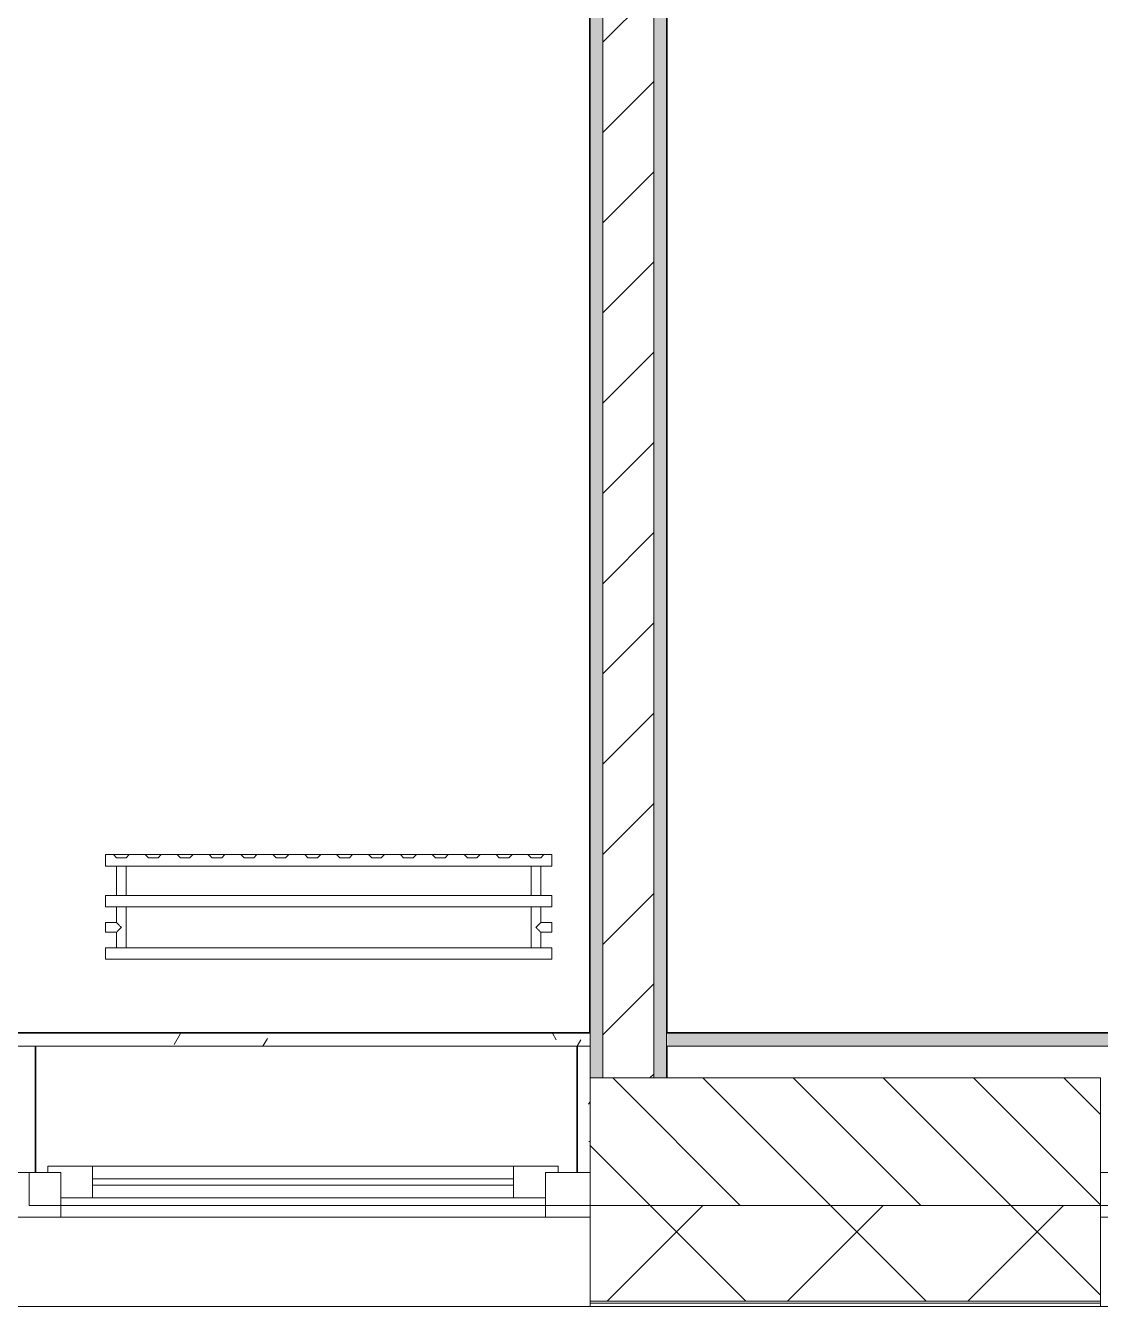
# Model space of a CAD drawing. Header units: millimetres. Extents: x -1113 to 415037, y -3642 to 354837.
# Drawn here: x 380272 to 381957, y -258 to 1749 of the extents above; entities that cross this region are included whole.
import ezdxf

# ---------------------------------------------------------------- set-up
doc = ezdxf.new("R2010")
doc.units = ezdxf.units.MM
for name, color, linetype, lineweight in [('A-FLOR', 7, 'Continuous', 9), ('A-GLAZ', 7, 'Continuous', 9), ('A-GLAZ-1', 7, 'Continuous', 5), ('A-WALL', 7, 'Continuous', 5), ('I-WALL', 7, 'Continuous', 5)]:
    doc.layers.add(name, color=color, linetype=linetype, lineweight=lineweight)
for name, color, linetype, lineweight, true_color in [('A-WALL-1', 9, 'Continuous', 5, 0x808080), ('A-WALL-FNSH-1', 9, 'Continuous', 5, 0x808080), ('M-EQPM-1', 7, 'Continuous', 9, 0xb2b2b2)]:
    doc.layers.add(name, color=color, linetype=linetype, lineweight=lineweight, true_color=true_color)
pattern_1 = [(0, (289227.4, 1e-08), (243.84, 60.96), [20.117, -162.763, 20.117, -162.763, -975.36]), (0, (289227.4, 1e-08), (243.84, 60.96), [-365.76, 20.117, -345.643, 20.117, -162.763, -426.72]), (0, (289227.4, 1e-08), (243.84, 60.96), [-914.4, 20.117, -101.803, 20.117, -284.683]), (120, (289318.84, 30.48), (-174.71291, 180.691634), [20.117, -162.763, 20.117, -162.763, -975.36]), (120, (289318.84, 30.48), (-174.71291, 180.691634), [-365.76, 20.117, -345.643, 20.117, -162.763, -426.72]), (120, (289318.84, 30.48), (-174.71291, 180.691634), [-914.4, 20.117, -101.803, 20.117, -284.683]), (240, (289349.32, 152.4), (-69.12709, -241.651634), [20.117, -162.763, 20.117, -162.763, -975.36]), (240, (289349.32, 152.4), (-69.12709, -241.651634), [-365.76, 20.117, -345.643, 20.117, -162.763, -426.72]), (240, (289349.32, 152.4), (-69.12709, -241.651634), [-914.4, 20.117, -101.803, 20.117, -284.683])]

# ---------------------------------------------------------------- blocks, each defined once
blk = doc.blocks.new('120_Окно_СКБ_1Ст - 120_Окно_СКБ_1Ст 900х2500_h_ с форточкой-V551-Объем проектирования 3 этажа')
at = {"layer": 'A-GLAZ'}
for p, q in [((-450, -127), (-450, -57)), ((-450, -57), (-380, -57)), ((-380, -57), (-380, -127)), ((380, -127), (380, -57)), ((380, -57), (450, -57)), ((450, -57), (450, -127)), ((380, -87), (-380, -87)), ((-380, -87), (-380, -127)), ((-330, -137), (-330, -87)), ((330, -137), (330, -87)), ((380, -127), (380, -87)), ((-380, -127), (-450, -127)), ((-380, -127), (-400, -127)), ((-400, -127), (-400, -137)), ((-400, -137), (400, -137)), ((400, -137), (-400, -137)), ((450, -127), (380, -127)), ((400, -127), (380, -127)), ((400, -137), (400, -127))]:
    blk.add_line(p, q, dxfattribs=at)
at = {"layer": 'A-GLAZ-1'}
for p, q in [((450, -57), (-450, -57)), ((-330, -107), (330, -107)), ((330, -117), (-330, -117)), ((-430, -127), (-400, -127)), ((400, -127), (420, -127)), ((440, -127), (450, -127))]:
    blk.add_line(p, q, dxfattribs=at)
blk = doc.blocks.new('120_Окно_СКБ_1Ст - 120_Окно_СКБ_1Ст 900х2500_h_ с форточкой-V553-Объем проектирования 3 этажа')
at = {"layer": 'A-GLAZ'}
for p, q in [((-450, -127), (-450, -57)), ((-450, -57), (-380, -57)), ((-380, -57), (-380, -127)), ((380, -127), (380, -57)), ((380, -57), (450, -57)), ((450, -57), (450, -127)), ((380, -87), (-380, -87)), ((-380, -87), (-380, -127)), ((-330, -137), (-330, -87)), ((330, -137), (330, -87)), ((380, -127), (380, -87)), ((-380, -127), (-450, -127)), ((-380, -127), (-400, -127)), ((-400, -127), (-400, -137)), ((-400, -137), (400, -137)), ((400, -137), (-400, -137)), ((450, -127), (380, -127)), ((400, -127), (380, -127)), ((400, -137), (400, -127))]:
    blk.add_line(p, q, dxfattribs=at)
at = {"layer": 'A-GLAZ-1'}
for p, q in [((450, -57), (-450, -57)), ((-330, -107), (330, -107)), ((330, -117), (-330, -117)), ((-430, -127), (-400, -127)), ((400, -127), (430, -127))]:
    blk.add_line(p, q, dxfattribs=at)
blk = doc.blocks.new('radiator_prado_classic_z_tip_30_po exemplyaru - Classic Z Тип 30-300-V694-Объем проектирования 3 этажа')
at = {"layer": 'M-EQPM-1'}
for p, q in [((0, 228), (0, 210)), ((700, 228), (0, 228)), ((0, 210), (0, 228)), ((0, 228), (12.5, 228)), ((12.5, 228), (37.5, 228)), ((37.5, 228), (12.5, 228)), ((12.5, 228), (37.5, 228)), ((12.5, 228), (17.5, 223)), ((12.5, 228), (17.5, 223)), ((32.5, 223), (17.5, 223)), ((17.5, 223), (32.5, 223)), ((32.5, 223), (37.5, 228)), ((37.5, 228), (32.5, 223)), ((37.5, 228), (62.5, 228)), ((62.5, 228), (87.5, 228)), ((87.5, 228), (62.5, 228)), ((62.5, 228), (87.5, 228)), ((62.5, 228), (67.5, 223)), ((62.5, 228), (67.5, 223)), ((82.5, 223), (67.5, 223)), ((67.5, 223), (82.5, 223)), ((82.5, 223), (87.5, 228)), ((87.5, 228), (82.5, 223)), ((87.5, 228), (112.5, 228)), ((112.5, 228), (137.5, 228)), ((137.5, 228), (112.5, 228)), ((112.5, 228), (137.5, 228)), ((112.5, 228), (117.5, 223)), ((112.5, 228), (117.5, 223)), ((132.5, 223), (117.5, 223)), ((117.5, 223), (132.5, 223)), ((132.5, 223), (137.5, 228)), ((137.5, 228), (132.5, 223)), ((137.5, 228), (162.5, 228)), ((162.5, 228), (187.5, 228)), ((187.5, 228), (162.5, 228)), ((162.5, 228), (187.5, 228)), ((162.5, 228), (167.5, 223)), ((162.5, 228), (167.5, 223)), ((182.5, 223), (167.5, 223)), ((167.5, 223), (182.5, 223)), ((182.5, 223), (187.5, 228)), ((187.5, 228), (182.5, 223)), ((187.5, 228), (212.5, 228)), ((212.5, 228), (237.5, 228)), ((237.5, 228), (212.5, 228)), ((212.5, 228), (237.5, 228)), ((212.5, 228), (217.5, 223)), ((212.5, 228), (217.5, 223)), ((232.5, 223), (217.5, 223)), ((217.5, 223), (232.5, 223)), ((232.5, 223), (237.5, 228)), ((237.5, 228), (232.5, 223)), ((237.5, 228), (262.5, 228)), ((262.5, 228), (287.5, 228)), ((287.5, 228), (262.5, 228)), ((262.5, 228), (287.5, 228)), ((262.5, 228), (267.5, 223)), ((262.5, 228), (267.5, 223)), ((282.5, 223), (267.5, 223)), ((267.5, 223), (282.5, 223)), ((282.5, 223), (287.5, 228)), ((287.5, 228), (282.5, 223)), ((287.5, 228), (312.5, 228)), ((312.5, 228), (337.5, 228)), ((337.5, 228), (312.5, 228)), ((312.5, 228), (337.5, 228)), ((312.5, 228), (317.5, 223)), ((312.5, 228), (317.5, 223)), ((332.5, 223), (317.5, 223)), ((317.5, 223), (332.5, 223)), ((332.5, 223), (337.5, 228)), ((337.5, 228), (332.5, 223)), ((337.5, 228), (362.5, 228)), ((362.5, 228), (387.5, 228)), ((387.5, 228), (362.5, 228)), ((362.5, 228), (387.5, 228)), ((362.5, 228), (367.5, 223)), ((362.5, 228), (367.5, 223)), ((382.5, 223), (367.5, 223)), ((367.5, 223), (382.5, 223)), ((382.5, 223), (387.5, 228)), ((387.5, 228), (382.5, 223)), ((387.5, 228), (412.5, 228)), ((412.5, 228), (437.5, 228)), ((437.5, 228), (412.5, 228)), ((412.5, 228), (437.5, 228)), ((412.5, 228), (417.5, 223)), ((412.5, 228), (417.5, 223)), ((432.5, 223), (417.5, 223)), ((417.5, 223), (432.5, 223)), ((432.5, 223), (437.5, 228)), ((437.5, 228), (432.5, 223)), ((437.5, 228), (462.5, 228)), ((462.5, 228), (487.5, 228)), ((487.5, 228), (462.5, 228)), ((462.5, 228), (487.5, 228)), ((462.5, 228), (467.5, 223)), ((462.5, 228), (467.5, 223)), ((482.5, 223), (467.5, 223)), ((467.5, 223), (482.5, 223)), ((482.5, 223), (487.5, 228)), ((487.5, 228), (482.5, 223)), ((487.5, 228), (512.5, 228)), ((512.5, 228), (537.5, 228)), ((537.5, 228), (512.5, 228)), ((512.5, 228), (537.5, 228)), ((512.5, 228), (517.5, 223)), ((512.5, 228), (517.5, 223)), ((532.5, 223), (517.5, 223)), ((517.5, 223), (532.5, 223)), ((532.5, 223), (537.5, 228)), ((537.5, 228), (532.5, 223)), ((537.5, 228), (562.5, 228)), ((562.5, 228), (587.5, 228)), ((587.5, 228), (562.5, 228)), ((562.5, 228), (587.5, 228)), ((562.5, 228), (567.5, 223)), ((562.5, 228), (567.5, 223)), ((582.5, 223), (567.5, 223)), ((567.5, 223), (582.5, 223)), ((582.5, 223), (587.5, 228)), ((587.5, 228), (582.5, 223)), ((587.5, 228), (612.5, 228)), ((612.5, 228), (637.5, 228)), ((637.5, 228), (612.5, 228)), ((612.5, 228), (637.5, 228)), ((612.5, 228), (617.5, 223)), ((612.5, 228), (617.5, 223)), ((632.5, 223), (617.5, 223)), ((617.5, 223), (632.5, 223)), ((632.5, 223), (637.5, 228)), ((637.5, 228), (632.5, 223)), ((637.5, 228), (662.5, 228)), ((662.5, 228), (687.5, 228)), ((687.5, 228), (662.5, 228)), ((662.5, 228), (687.5, 228)), ((662.5, 228), (667.5, 223)), ((662.5, 228), (667.5, 223)), ((682.5, 223), (667.5, 223)), ((667.5, 223), (682.5, 223)), ((682.5, 223), (687.5, 228)), ((687.5, 228), (682.5, 223)), ((687.5, 228), (700, 228)), ((700, 210), (700, 228)), ((700, 228), (700, 210)), ((0, 210), (700, 210)), ((17.8, 210), (0, 210)), ((17.5, 210), (17.5, 164)), ((17.5, 210), (17.5, 164)), ((17.8, 210), (17.5, 210)), ((17.5, 210), (17.8, 210)), ((17.8, 210), (17.5, 210)), ((17.5, 210), (32.5, 210)), ((32.2, 210), (17.8, 210)), ((17.8, 210), (19.7, 210)), ((28.7, 210), (17.8, 210)), ((19.7, 210), (28.7, 210)), ((28.7, 210), (32.2, 210)), ((32.2, 210), (28.7, 210)), ((32.5, 210), (32.2, 210)), ((32.2, 210), (32.5, 210)), ((32.5, 210), (32.2, 210)), ((667.8, 210), (32.2, 210)), ((32.5, 164), (32.5, 210)), ((32.5, 164), (32.5, 210)), ((667.5, 210), (667.5, 164)), ((667.5, 210), (667.5, 164)), ((667.8, 210), (667.5, 210)), ((667.5, 210), (682.5, 210)), ((667.8, 210), (667.5, 210)), ((667.5, 210), (667.8, 210)), ((668.5, 210), (667.8, 210)), ((682.2, 210), (667.8, 210)), ((667.8, 210), (669.7, 210)), ((671.2, 210), (668.5, 210)), ((669.7, 210), (673.1, 210)), ((682.2, 210), (671.2, 210)), ((673.1, 210), (678.7, 210)), ((678.7, 210), (682.2, 210)), ((682.5, 210), (682.2, 210)), ((682.5, 210), (682.2, 210)), ((682.2, 210), (682.5, 210)), ((700, 210), (682.2, 210)), ((682.5, 164), (682.5, 210)), ((682.5, 164), (682.5, 210)), ((700, 164), (0, 164)), ((0, 164), (0, 146)), ((0, 146), (0, 164)), ((0, 164), (17.8, 164)), ((17.8, 164), (17.5, 164)), ((17.5, 164), (17.8, 164)), ((17.8, 164), (17.5, 164)), ((17.5, 164), (32.5, 164)), ((30.3, 164), (17.8, 164)), ((17.8, 164), (28.7, 164)), ((19.7, 164), (17.8, 164)), ((32.2, 164), (19.7, 164)), ((28.7, 164), (32.2, 164)), ((32.2, 164), (30.3, 164)), ((32.5, 164), (32.2, 164)), ((32.2, 164), (32.5, 164)), ((32.5, 164), (32.2, 164)), ((32.2, 164), (667.8, 164)), ((667.8, 164), (667.5, 164)), ((667.5, 164), (682.5, 164)), ((667.8, 164), (667.5, 164)), ((667.5, 164), (667.8, 164)), ((682.2, 164), (667.8, 164)), ((682.2, 164), (667.8, 164)), ((667.8, 164), (681.5, 164)), ((681.5, 164), (682.2, 164)), ((682.5, 164), (682.2, 164)), ((682.5, 164), (682.2, 164)), ((682.2, 164), (682.5, 164)), ((682.2, 164), (700, 164)), ((700, 146), (700, 164)), ((700, 164), (700, 146)), ((0, 146), (700, 146)), ((18.5, 146), (0, 146)), ((17.5, 146), (17.5, 121.5)), ((17.5, 146), (17.5, 121.5)), ((17.5, 146), (18.5, 146)), ((18.5, 146), (17.5, 146)), ((17.5, 146), (18.5, 146)), ((32.5, 146), (17.5, 146)), ((18.5, 146), (23.1, 146)), ((21.2, 146), (18.5, 146)), ((18.5, 146), (23.1, 146)), ((26.9, 146), (21.2, 146)), ((23.1, 146), (32.2, 146)), ((23.1, 146), (32.2, 146)), ((30.3, 146), (26.9, 146)), ((32.2, 146), (30.3, 146)), ((32.2, 146), (32.5, 146)), ((32.5, 146), (32.2, 146)), ((32.2, 146), (32.5, 146)), ((667.8, 146), (32.2, 146)), ((32.5, 82), (32.5, 146)), ((32.5, 82), (32.5, 146)), ((667.5, 146), (667.5, 82)), ((667.5, 146), (667.5, 82)), ((667.5, 146), (667.8, 146)), ((682.5, 146), (667.5, 146)), ((667.5, 146), (667.8, 146)), ((667.8, 146), (667.5, 146)), ((667.8, 146), (671.2, 146)), ((667.8, 146), (681.5, 146)), ((680.3, 146), (667.8, 146)), ((671.2, 146), (680.3, 146)), ((680.3, 146), (681.5, 146)), ((681.5, 146), (680.3, 146)), ((681.5, 146), (682.5, 146)), ((681.5, 146), (682.5, 146)), ((682.5, 146), (681.5, 146)), ((700, 146), (681.5, 146)), ((682.5, 121.5), (682.5, 146)), ((682.5, 121.5), (682.5, 146)), ((17.5, 121.5), (0, 121.5)), ((17.5, 121.5), (0, 121.5)), ((0, 121.5), (0, 120.5)), ((0, 106.5), (0, 121.5)), ((0, 120.5), (0, 107.5)), ((0, 120.5), (0, 119.3)), ((0, 114), (0, 120.5)), ((0, 120.5), (0, 120.5)), ((700, 121.5), (682.5, 121.5)), ((700, 121.5), (682.5, 121.5)), ((700, 121.5), (700, 106.5)), ((700, 120.5), (700, 121.5)), ((700, 121.5), (700, 120.5)), ((700, 120.5), (700, 121.5)), ((700, 107.5), (700, 120.5)), ((700, 120.5), (700, 107.5)), ((700, 119.3), (700, 120.5)), ((0, 119.3), (0, 117.8)), ((0, 117.8), (0, 114)), ((0, 114), (0, 110.3)), ((0, 107.5), (0, 114)), ((0, 110.3), (0, 108.7)), ((0, 108.7), (0, 107.5)), ((0, 107.5), (0, 106.5)), ((0, 107.5), (0, 107.5)), ((0, 106.5), (17.5, 106.5)), ((0, 106.5), (17.5, 106.5)), ((17.5, 106.5), (17.5, 82)), ((17.5, 106.5), (17.5, 82)), ((682.5, 82), (682.5, 106.5)), ((682.5, 106.5), (700, 106.5)), ((682.5, 82), (682.5, 106.5)), ((682.5, 106.5), (700, 106.5)), ((700, 117.8), (700, 119.3)), ((700, 115.9), (700, 117.8)), ((700, 114), (700, 115.9)), ((700, 112.1), (700, 114)), ((700, 110.3), (700, 112.1)), ((700, 108.7), (700, 110.3)), ((700, 107.5), (700, 108.7)), ((700, 106.5), (700, 107.5)), ((700, 107.5), (700, 106.5)), ((700, 106.5), (700, 107.5)), ((700, 82), (0, 82)), ((0, 82), (0, 64)), ((0, 64), (0, 82)), ((0, 82), (18.5, 82)), ((18.5, 82), (17.5, 82)), ((17.5, 82), (18.5, 82)), ((18.5, 82), (17.5, 82)), ((17.5, 82), (32.5, 82)), ((23.1, 82), (18.5, 82)), ((18.5, 82), (19.7, 82)), ((19.7, 82), (18.5, 82)), ((19.7, 82), (25, 82)), ((23.1, 82), (19.7, 82)), ((26.9, 82), (23.1, 82)), ((26.9, 82), (23.1, 82)), ((25, 82), (28.7, 82)), ((32.2, 82), (26.9, 82)), ((32.2, 82), (26.9, 82)), ((28.7, 82), (32.2, 82)), ((32.5, 82), (32.2, 82)), ((32.2, 82), (32.5, 82)), ((32.5, 82), (32.2, 82)), ((32.2, 82), (667.8, 82)), ((667.8, 82), (667.5, 82)), ((667.5, 82), (682.5, 82)), ((667.8, 82), (667.5, 82)), ((667.5, 82), (667.8, 82)), ((669.7, 82), (667.8, 82)), ((681.5, 82), (667.8, 82)), ((667.8, 82), (669.7, 82)), ((673.1, 82), (669.7, 82)), ((669.7, 82), (673.1, 82)), ((681.5, 82), (673.1, 82)), ((673.1, 82), (681.5, 82)), ((682.5, 82), (681.5, 82)), ((682.5, 82), (681.5, 82)), ((681.5, 82), (682.5, 82)), ((681.5, 82), (700, 82)), ((700, 64), (700, 82)), ((700, 82), (700, 64)), ((700, 64), (0, 64)), ((0, 64), (700, 64))]:
    blk.add_line(p, q, dxfattribs=at)
for points, knots in [([(18.5, 120.5), (18.4, 120.6), (18.3, 120.7), (18.1, 120.9), (17.9, 121.1), (17.8, 121.2), (17.7, 121.3), (17.5, 121.5), (17.5, 121.5), (17.5, 121.5)], [0.7142857, 0.7142857, 0.7142857, 0.7142857, 0.75, 0.7857143, 0.8214286, 0.8571429, 0.8928571, 0.9285714, 1, 1, 1, 1]), ([(17.5, 121.5), (17.5, 121.5), (17.5, 121.5), (17.7, 121.3), (17.8, 121.2), (17.9, 121.1), (18.1, 120.9), (18.3, 120.7), (18.4, 120.6), (18.5, 120.5)], [0, 0, 0, 0, 0.0714286, 0.1071429, 0.1428571, 0.1785714, 0.2142857, 0.25, 0.2857143, 0.2857143, 0.2857143, 0.2857143]), ([(17.5, 121.5), (17.5, 121.5), (17.5, 121.5), (17.7, 121.3), (17.8, 121.2), (17.9, 121.1), (18.1, 120.9), (18.3, 120.7), (18.4, 120.6), (18.5, 120.5)], [0, 0, 0, 0, 0.0714286, 0.1071429, 0.1428571, 0.1785714, 0.2142857, 0.25, 0.2857143, 0.2857143, 0.2857143, 0.2857143]), ([(25, 114), (24.5, 114.5), (23.6, 115.4), (22.4, 116.6), (21.6, 117.4), (21.1, 117.9), (20.8, 118.2), (20.5, 118.5), (20.2, 118.8), (19.8, 119.1), (19.6, 119.4), (19.3, 119.7), (19, 120), (18.7, 120.3), (18.5, 120.5), (18.3, 120.7), (18.1, 120.9), (17.9, 121.1), (17.8, 121.2), (17.7, 121.3), (17.5, 121.5), (17.5, 121.5), (17.5, 121.5)], [0, 0, 0, 0, 0.142857, 0.285714, 0.357143, 0.392857, 0.428571, 0.464286, 0.5, 0.535714, 0.571429, 0.607143, 0.642857, 0.678571, 0.714286, 0.75, 0.785714, 0.821429, 0.857143, 0.892857, 0.928571, 1, 1, 1, 1]), ([(675, 114), (675.5, 114.5), (676.4, 115.4), (677.6, 116.6), (678.4, 117.4), (678.9, 117.9), (679.2, 118.2), (679.5, 118.5), (679.8, 118.8), (680.1, 119.2), (680.4, 119.4), (680.7, 119.7), (681, 120), (681.3, 120.3), (681.5, 120.5), (681.7, 120.7), (681.9, 120.9), (682.1, 121.1), (682.2, 121.2), (682.3, 121.3), (682.5, 121.5), (682.5, 121.5), (682.5, 121.5)], [0, 0, 0, 0, 0.142857, 0.285714, 0.357143, 0.392857, 0.428571, 0.464286, 0.5, 0.535714, 0.571429, 0.607143, 0.642857, 0.678571, 0.714286, 0.75, 0.785714, 0.821429, 0.857143, 0.892857, 0.928571, 1, 1, 1, 1]), ([(682.5, 121.5), (682.5, 121.5), (682.5, 121.5), (682.3, 121.3), (682.2, 121.2), (682.1, 121.1), (681.9, 120.9), (681.7, 120.7), (681.6, 120.6), (681.5, 120.5)], [0, 0, 0, 0, 0.0714286, 0.1071429, 0.1428571, 0.1785714, 0.2142857, 0.25, 0.2857143, 0.2857143, 0.2857143, 0.2857143]), ([(682.5, 121.5), (682.5, 121.5), (682.5, 121.5), (682.3, 121.3), (682.2, 121.2), (682.1, 121.1), (681.9, 120.9), (681.7, 120.7), (681.6, 120.6), (681.5, 120.5)], [0, 0, 0, 0, 0.0714286, 0.1071429, 0.1428571, 0.1785714, 0.2142857, 0.25, 0.2857143, 0.2857143, 0.2857143, 0.2857143]), ([(681.5, 120.5), (681.6, 120.6), (681.7, 120.7), (681.9, 120.9), (682.1, 121.1), (682.2, 121.2), (682.3, 121.3), (682.5, 121.5), (682.5, 121.5), (682.5, 121.5)], [0.7142857, 0.7142857, 0.7142857, 0.7142857, 0.75, 0.7857143, 0.8214286, 0.8571429, 0.8928571, 0.9285714, 1, 1, 1, 1]), ([(17.5, 106.5), (17.5, 106.5), (17.5, 106.5), (17.7, 106.7), (17.8, 106.8), (17.9, 106.9), (18.1, 107.1), (18.3, 107.3), (18.5, 107.5), (18.7, 107.7), (19, 108), (19.3, 108.3), (19.6, 108.6), (19.8, 108.9), (20.3, 109.3), (20.7, 109.7), (21.1, 110.1), (21.6, 110.6), (22.4, 111.4), (23.6, 112.6), (24.5, 113.5), (25, 114)], [0, 0, 0, 0, 0.071429, 0.107143, 0.142857, 0.178571, 0.214286, 0.25, 0.285714, 0.321429, 0.357143, 0.392857, 0.428571, 0.464286, 0.5, 0.571429, 0.607143, 0.642857, 0.714286, 0.857143, 1, 1, 1, 1]), ([(17.5, 106.5), (17.5, 106.5), (17.5, 106.5), (17.7, 106.7), (17.8, 106.8), (17.9, 106.9), (18.1, 107.1), (18.3, 107.3), (18.4, 107.4), (18.5, 107.5)], [0, 0, 0, 0, 0.0714286, 0.1071429, 0.1428571, 0.1785714, 0.2142857, 0.25, 0.2857143, 0.2857143, 0.2857143, 0.2857143]), ([(18.5, 107.5), (18.4, 107.4), (18.3, 107.3), (18.1, 107.1), (17.9, 106.9), (17.8, 106.8), (17.7, 106.7), (17.5, 106.5), (17.5, 106.5), (17.5, 106.5)], [0.7142857, 0.7142857, 0.7142857, 0.7142857, 0.75, 0.7857143, 0.8214286, 0.8571429, 0.8928571, 0.9285714, 1, 1, 1, 1]), ([(18.5, 107.5), (18.4, 107.4), (18.3, 107.3), (18.1, 107.1), (17.9, 106.9), (17.8, 106.8), (17.7, 106.7), (17.5, 106.5), (17.5, 106.5), (17.5, 106.5)], [0.7142857, 0.7142857, 0.7142857, 0.7142857, 0.75, 0.7857143, 0.8214286, 0.8571429, 0.8928571, 0.9285714, 1, 1, 1, 1]), ([(22.1, 116.9), (21.9, 117.1), (21.6, 117.4), (21.1, 117.9), (20.8, 118.2), (20.5, 118.5), (20.2, 118.8), (19.9, 119.2), (19.7, 119.3), (19.6, 119.4)], [0.2857143, 0.2857143, 0.2857143, 0.2857143, 0.3571429, 0.3928571, 0.4285714, 0.4642857, 0.5, 0.5357143, 0.5714286, 0.5714286, 0.5714286, 0.5714286]), ([(19.6, 119.4), (19.7, 119.3), (19.9, 119.2), (20.3, 118.7), (20.7, 118.3), (21.1, 117.9), (21.6, 117.4), (21.9, 117.1), (22.1, 116.9)], [0.4285714, 0.4285714, 0.4285714, 0.4285714, 0.4642857, 0.5, 0.5714286, 0.6071429, 0.6428571, 0.7142857, 0.7142857, 0.7142857, 0.7142857]), ([(19.6, 119.4), (19.7, 119.3), (19.8, 119.1), (20.3, 118.7), (20.7, 118.3), (21.1, 117.9), (21.6, 117.4), (21.9, 117.1), (22.1, 116.9)], [0.4285714, 0.4285714, 0.4285714, 0.4285714, 0.4642857, 0.5, 0.5714286, 0.6071429, 0.6428571, 0.7142857, 0.7142857, 0.7142857, 0.7142857]), ([(19.6, 108.6), (19.7, 108.7), (19.9, 108.8), (20.3, 109.3), (20.7, 109.7), (21.1, 110.1), (21.6, 110.6), (21.9, 110.9), (22.1, 111.1)], [0.4285714, 0.4285714, 0.4285714, 0.4285714, 0.4642857, 0.5, 0.5714286, 0.6071429, 0.6428571, 0.7142857, 0.7142857, 0.7142857, 0.7142857]), ([(22.1, 111.1), (21.9, 110.9), (21.6, 110.6), (21.1, 110.1), (20.8, 109.8), (20.5, 109.5), (20.2, 109.2), (19.9, 108.8), (19.7, 108.7), (19.6, 108.6)], [0.2857143, 0.2857143, 0.2857143, 0.2857143, 0.3571429, 0.3928571, 0.4285714, 0.4642857, 0.5, 0.5357143, 0.5714286, 0.5714286, 0.5714286, 0.5714286]), ([(22.1, 111.1), (21.9, 110.9), (21.6, 110.6), (21.1, 110.1), (20.8, 109.8), (20.5, 109.5), (20.2, 109.2), (19.8, 108.9), (19.7, 108.7), (19.6, 108.6)], [0.2857143, 0.2857143, 0.2857143, 0.2857143, 0.3571429, 0.3928571, 0.4285714, 0.4642857, 0.5, 0.5357143, 0.5714286, 0.5714286, 0.5714286, 0.5714286]), ([(682.5, 106.5), (682.5, 106.5), (682.5, 106.5), (682.3, 106.7), (682.2, 106.8), (682.1, 106.9), (681.9, 107.1), (681.7, 107.3), (681.5, 107.5), (681.3, 107.7), (681, 108), (680.7, 108.3), (680.4, 108.6), (680.1, 108.8), (679.7, 109.3), (679.3, 109.7), (678.9, 110.1), (678.4, 110.6), (677.6, 111.4), (676.4, 112.6), (675.5, 113.5), (675, 114)], [0, 0, 0, 0, 0.071429, 0.107143, 0.142857, 0.178571, 0.214286, 0.25, 0.285714, 0.321429, 0.357143, 0.392857, 0.428571, 0.464286, 0.5, 0.571429, 0.607143, 0.642857, 0.714286, 0.857143, 1, 1, 1, 1]), ([(680.4, 119.4), (680.3, 119.3), (680.1, 119.2), (679.7, 118.7), (679.3, 118.3), (678.9, 117.9), (678.4, 117.4), (678.1, 117.1), (677.9, 116.9)], [0.4285714, 0.4285714, 0.4285714, 0.4285714, 0.4642857, 0.5, 0.5714286, 0.6071429, 0.6428571, 0.7142857, 0.7142857, 0.7142857, 0.7142857]), ([(677.9, 116.9), (678.1, 117.1), (678.4, 117.4), (678.9, 117.9), (679.2, 118.2), (679.5, 118.5), (679.8, 118.8), (680.1, 119.2), (680.3, 119.3), (680.4, 119.4)], [0.2857143, 0.2857143, 0.2857143, 0.2857143, 0.3571429, 0.3928571, 0.4285714, 0.4642857, 0.5, 0.5357143, 0.5714286, 0.5714286, 0.5714286, 0.5714286]), ([(679.2, 118.2), (679.1, 118.1), (678.9, 117.9), (678.4, 117.4), (678.1, 117.1), (677.9, 116.9)], [0.5714286, 0.5714286, 0.5714286, 0.5714286, 0.6071429, 0.6428571, 0.7142857, 0.7142857, 0.7142857, 0.7142857]), ([(677.9, 111.1), (678.1, 110.9), (678.4, 110.6), (678.9, 110.1), (679.2, 109.8), (679.5, 109.5), (679.8, 109.2), (680.1, 108.8), (680.3, 108.7), (680.4, 108.6)], [0.2857143, 0.2857143, 0.2857143, 0.2857143, 0.3571429, 0.3928571, 0.4285714, 0.4642857, 0.5, 0.5357143, 0.5714286, 0.5714286, 0.5714286, 0.5714286]), ([(677.9, 111.1), (678.1, 110.9), (678.4, 110.6), (678.9, 110.1), (679.1, 109.9), (679.2, 109.8)], [0.2857143, 0.2857143, 0.2857143, 0.2857143, 0.3571429, 0.3928571, 0.4285714, 0.4285714, 0.4285714, 0.4285714]), ([(680.4, 108.6), (680.3, 108.7), (680.1, 108.8), (679.7, 109.3), (679.3, 109.7), (678.9, 110.1), (678.4, 110.6), (678.1, 110.9), (677.9, 111.1)], [0.4285714, 0.4285714, 0.4285714, 0.4285714, 0.4642857, 0.5, 0.5714286, 0.6071429, 0.6428571, 0.7142857, 0.7142857, 0.7142857, 0.7142857]), ([(680.4, 119.4), (680.3, 119.3), (680.1, 119.2), (679.7, 118.7), (679.4, 118.4), (679.2, 118.2)], [0.4285714, 0.4285714, 0.4285714, 0.4285714, 0.4642857, 0.5, 0.5714286, 0.5714286, 0.5714286, 0.5714286]), ([(681.5, 107.5), (681.6, 107.4), (681.7, 107.3), (681.9, 107.1), (682.1, 106.9), (682.2, 106.8), (682.3, 106.7), (682.5, 106.5), (682.5, 106.5), (682.5, 106.5)], [0.7142857, 0.7142857, 0.7142857, 0.7142857, 0.75, 0.7857143, 0.8214286, 0.8571429, 0.8928571, 0.9285714, 1, 1, 1, 1]), ([(681.5, 107.5), (681.6, 107.4), (681.7, 107.3), (681.9, 107.1), (682.1, 106.9), (682.2, 106.8), (682.3, 106.7), (682.5, 106.5), (682.5, 106.5), (682.5, 106.5)], [0.7142857, 0.7142857, 0.7142857, 0.7142857, 0.75, 0.7857143, 0.8214286, 0.8571429, 0.8928571, 0.9285714, 1, 1, 1, 1]), ([(682.5, 106.5), (682.5, 106.5), (682.5, 106.5), (682.3, 106.7), (682.2, 106.8), (682.1, 106.9), (681.9, 107.1), (681.7, 107.3), (681.6, 107.4), (681.5, 107.5)], [0, 0, 0, 0, 0.0714286, 0.1071429, 0.1428571, 0.1785714, 0.2142857, 0.25, 0.2857143, 0.2857143, 0.2857143, 0.2857143])]:
    blk.add_open_spline(points, degree=3, knots=knots, dxfattribs=at)
for points in [[(19.6, 119.4), (19.5, 119.5), (19.3, 119.7), (19, 120), (18.7, 120.3), (18.6, 120.4), (18.5, 120.5)], [(18.5, 120.5), (18.6, 120.4), (18.7, 120.3), (19, 120), (19.3, 119.7), (19.5, 119.5), (19.6, 119.4)], [(18.5, 120.5), (18.6, 120.4), (18.7, 120.3), (19, 120), (19.3, 119.7), (19.5, 119.5), (19.6, 119.4)], [(681.5, 120.5), (681.4, 120.4), (681.3, 120.3), (681, 120), (680.7, 119.7), (680.5, 119.5), (680.4, 119.4)], [(681.5, 120.5), (681.4, 120.4), (681.3, 120.3), (681, 120), (680.7, 119.7), (680.5, 119.5), (680.4, 119.4)], [(680.4, 119.4), (680.5, 119.5), (680.7, 119.7), (681, 120), (681.3, 120.3), (681.4, 120.4), (681.5, 120.5)], [(18.5, 107.5), (18.6, 107.6), (18.7, 107.7), (19, 108), (19.3, 108.3), (19.5, 108.5), (19.6, 108.6)], [(19.6, 108.6), (19.5, 108.5), (19.3, 108.3), (19, 108), (18.7, 107.7), (18.6, 107.6), (18.5, 107.5)], [(19.6, 108.6), (19.5, 108.5), (19.3, 108.3), (19, 108), (18.7, 107.7), (18.6, 107.6), (18.5, 107.5)], [(25, 114), (24.5, 114.5), (23.6, 115.4), (22.6, 116.4), (22.1, 116.9)], [(22.1, 116.9), (22.6, 116.4), (23.6, 115.4), (24.5, 114.5), (25, 114)], [(22.1, 116.9), (22.6, 116.4), (23.6, 115.4), (24.5, 114.5), (25, 114)], [(25, 114), (24.5, 113.5), (23.6, 112.6), (22.6, 111.6), (22.1, 111.1)], [(25, 114), (24.5, 113.5), (23.6, 112.6), (22.6, 111.6), (22.1, 111.1)], [(22.1, 111.1), (22.6, 111.6), (23.1, 112.1), (23.6, 112.6)], [(23.6, 112.6), (24, 113), (24.5, 113.5), (25, 114)], [(677.9, 116.9), (677.4, 116.4), (676.4, 115.4), (675.5, 114.5), (675, 114)], [(677.9, 116.9), (677.4, 116.4), (676.4, 115.4), (675.5, 114.5), (675, 114)], [(675, 114), (675.5, 114.5), (676.4, 115.4), (677.4, 116.4), (677.9, 116.9)], [(675, 114), (675.5, 113.5), (676.4, 112.6), (677.4, 111.6), (677.9, 111.1)], [(675, 114), (675.5, 113.5), (676.4, 112.6), (677.4, 111.6), (677.9, 111.1)], [(677.9, 111.1), (677.4, 111.6), (676.4, 112.6), (675.5, 113.5), (675, 114)], [(679.2, 109.8), (679.3, 109.7), (679.5, 109.5), (679.8, 109.2), (680.1, 108.8), (680.3, 108.7), (680.4, 108.6)], [(680.4, 108.6), (680.5, 108.5), (680.7, 108.3), (681, 108), (681.3, 107.7), (681.4, 107.6), (681.5, 107.5)], [(680.4, 108.6), (680.5, 108.5), (680.7, 108.3), (681, 108), (681.3, 107.7), (681.4, 107.6), (681.5, 107.5)], [(681.5, 107.5), (681.4, 107.6), (681.3, 107.7), (681, 108), (680.7, 108.3), (680.5, 108.5), (680.4, 108.6)]]:
    blk.add_open_spline(points, degree=3, dxfattribs=at)

msp = doc.modelspace()

# ---------------------------------------------------------------- hatches: boundary and pattern name
at = {"layer": 'A-WALL'}
h = msp.add_hatch(dxfattribs=at)
h.set_pattern_fill('FP_2', color=256, style=0, pattern_type=2)
h.set_pattern_definition([(135, (289227.4, 1e-08), (-70.71068, -70.71068), [])])
h.paths.add_polyline_path([(394407.4, -100), (395457.4, -100), (395457.4, 100), (394407.4, 100)])
h.paths.add_polyline_path([(399057.4, -100), (399057.4, 100), (398157.4, 100), (398157.4, -100), (398998.4, -100)])
h.paths.add_polyline_path([(399957.4, -100), (400857.4, -100), (400857.4, 100), (399957.4, 100), (399957.4, 21)])
h.paths.add_polyline_path([(381157.4, -100), (381957.4, -100), (381957.4, 100), (381157.4, 100), (381157.4, -48)])
h.paths.add_polyline_path([(410657.4, -100), (410657.4, 100), (410357.4, 100), (410357.4, -100)])
h.paths.add_polyline_path([(408513.1, -100), (408557.4, -100), (408557.4, 100), (408057.4, 99.1), (408057.4, -100)])
h.paths.add_polyline_path([(383757.4, -100), (384007.4, -100), (384007.4, 100), (383757.4, 100), (383757.4, -77.1)])
h.paths.add_polyline_path([(386307.4, -100), (387357.4, -100), (387357.4, 100), (386307.4, 100)])
h.paths.add_polyline_path([(390837.4, -100), (390957.4, -100), (390957.4, 100), (390057.4, 100), (390057.4, -100), (390797.4, -100)])
h.paths.add_polyline_path([(405207.4, -100), (406257.4, -100), (406257.4, 100), (405207.4, 100), (405207.4, 2.5)])
h.paths.add_polyline_path([(391857.4, -100), (392107.4, -100), (392107.4, 100), (391857.4, 100), (391857.4, 50)])
h.paths.add_polyline_path([(402657.4, -100), (402907.4, -100), (402907.4, 100), (402657.4, 100), (402657.4, -84)])
h = msp.add_hatch(dxfattribs=at)
h.set_pattern_fill('FP_24', color=256, style=0, pattern_type=2)
h.set_pattern_definition([(45, (289227.4, 1e-08), (-141.42136, 141.42136), []), (135, (289227.4, 1e-08), (-141.42136, -141.42136), [])])
h.paths.add_polyline_path([(414304.5, -250), (414307.4, -250), (414307.4, -100), (412957.4, -100), (412957.4, -250), (414057.4, -250)])
h.paths.add_polyline_path([(410357.4, -250), (410657.4, -250), (410657.4, -100), (409457.4, -100), (409457.4, -250), (409600.9, -250)])
h.paths.add_polyline_path([(408513.1, -250), (408557.4, -250), (408557.4, -100), (407157.4, -100), (407157.4, -250), (408057.4, -250)])
h.paths.add_polyline_path([(406257.4, -250), (406257.4, -100), (405207.4, -100), (405207.4, -250)])
h.paths.add_polyline_path([(401986.4, -250), (402907.4, -250), (402907.4, -100), (401757.4, -100), (401757.4, -250)])
h.paths.add_polyline_path([(399957.4, -250), (400857.4, -250), (400857.4, -100), (399957.4, -100), (399957.4, -231.5)])
h.paths.add_polyline_path([(396547.6, -250), (397257.4, -250), (397257.4, -100), (396357.4, -100), (396357.4, -250)])
h.paths.add_polyline_path([(398998.4, -250), (399057.4, -250), (399057.4, -100), (398157.4, -100), (398157.4, -250), (398995.1, -250)])
h.paths.add_polyline_path([(395457.4, -250), (395457.4, -100), (394407.4, -100), (394407.4, -250), (394930, -250)])
h.paths.add_polyline_path([(390057.4, -250), (392107.4, -250), (392107.4, -100), (390057.4, -100)])
h.paths.add_polyline_path([(386757.6, -250), (387357.4, -250), (387357.4, -100), (386307.4, -100), (386307.4, -250)])
h.paths.add_polyline_path([(388933.1, -250), (389157.4, -250), (389157.4, -100), (388257.4, -100), (388257.4, -250)])
h.paths.add_polyline_path([(378512.5, -250), (380257.4, -250), (380257.4, -100), (378437.4, -100), (378437.4, -250), (378500.9, -250)])
h.paths.add_polyline_path([(381157.4, -250), (381957.4, -250), (381957.4, -100), (381157.4, -100)])
h.paths.add_polyline_path([(384007.4, -250), (384007.4, -100), (382857.4, -100), (382857.4, -250), (383804.8, -250)])
at = {"layer": 'I-WALL'}
h = msp.add_hatch(dxfattribs=at)
h.set_pattern_fill('FP_191', color=256, style=0, pattern_type=2)
h.set_pattern_definition(pattern_1)
h.paths.add_polyline_path([(381177.4, 100), (381177.4, 3700), (381169.4, 3700), (381169.4, 3755), (381157.4, 3755), (381157.4, 100)])
h.paths.add_polyline_path([(381159.5, 5155), (381169.4, 5155), (381169.4, 5210), (381177.4, 5210), (381177.4, 10400), (381157.4, 10379), (381157.4, 5155)])
h.paths.add_polyline_path([(381157.4, 10380), (381177.4, 10400), (381157.4, 10400), (381157.4, 10391.8)])
h = msp.add_hatch(dxfattribs=at)
h.set_pattern_fill('FP_22', color=256, style=0, pattern_type=2)
h.set_pattern_definition([(45, (289227.4, 1e-08), (-70.71068, 70.71068), [])])
h.paths.add_polyline_path([(381257.4, 100), (381257.4, 3755), (381177.4, 3755), (381177.4, 100)])
h.paths.add_polyline_path([(381177.4, 5155), (381257.4, 5155), (381257.4, 10400), (381177.4, 10400), (381177.4, 5180)])
h = msp.add_hatch(dxfattribs=at)
h.set_pattern_fill('FP_191', color=256, style=0, pattern_type=2)
h.set_pattern_definition(pattern_1)
h.paths.add_polyline_path([(381257.4, 100), (381277.4, 100), (381275.3, 3755), (381265.4, 3755), (381265.4, 3700), (381257.4, 3700), (381257.4, 106.6)])
h.paths.add_polyline_path([(381265.4, 5155), (381277.4, 5155), (381277.4, 6599), (381257.4, 6600), (381258.2, 5210), (381265.4, 5210), (381265.4, 5168.3)])
h = msp.add_hatch(dxfattribs=at)
h.set_pattern_fill('FP_191', color=256, style=0, pattern_type=2)
h.set_pattern_definition(pattern_1)
h.paths.add_polyline_path([(380497.4, 150), (381156.4, 150), (381156.4, 170), (378857.4, 169), (378837.4, 150), (380277.9, 150)])
h.paths.add_polyline_path([(378837.4, 150), (378857.4, 170), (378837.4, 170), (378837.4, 160)])
h = msp.add_hatch(dxfattribs=at)
h.set_pattern_fill('FP_191', color=256, style=0, pattern_type=2)
h.set_pattern_definition(pattern_1)
h.paths.add_polyline_path([(388933.1, 150), (396337.4, 150.3), (396336.4, 170), (381278.4, 170), (381278.4, 150), (388257.4, 150)])
h = msp.add_hatch(dxfattribs=at)
h.set_pattern_fill('FP_191', color=256, style=0, pattern_type=2)
h.set_pattern_definition(pattern_1)
h.paths.add_polyline_path([(381157.4, -48), (381156.4, 149.8), (381137.4, 148.9), (381137.4, -48)])

# ---------------------------------------------------------------- linework, layer by layer
at = {"layer": 'A-FLOR'}
for p, q in [((381157.4, 3805), (381157.4, 150)), ((381277.4, 150), (381277.4, 3730))]:
    msp.add_line(p, q, dxfattribs=at)
at = {"layer": 'A-WALL'}
for p, q in [((381177.4, 3700), (381177.4, 100)), ((381257.4, 100), (381257.4, 3700)), ((381157.4, 170), (378857.4, 170)), ((378837.4, 150), (381156.4, 150)), ((381157.4, 100), (381177.4, 100)), ((380277.9, -100), (380277.9, -100)), ((381157.4, -100), (381957.4, -100)), ((381157.4, -100), (381957.4, -100)), ((381157.4, -258), (380257.4, -258)), ((381157.4, -250), (381957.4, -250)), ((381157.4, -253), (381957.4, -253)), ((382857.4, -258), (381957.4, -258))]:
    msp.add_line(p, q, dxfattribs=at)
at = {"layer": 'A-WALL-1'}
for p, q in [((396337.4, 170), (381277.4, 170)), ((380287.4, -48), (380287.4, 150)), ((381157.4, 149.8), (381137.4, 149.8)), ((381137.4, 149.8), (381137.4, -48)), ((381156.4, 150), (381157.4, 150)), ((381157.4, 150), (381157.4, 100)), ((381157.4, -48), (381157.4, 149.8)), ((381277.4, 150), (382857.4, 150)), ((381277.4, 150), (381277.4, 150)), ((381157.4, 100), (381157.4, -250)), ((381957.4, 100), (381177.4, 100)), ((381957.4, -250), (381957.4, 100)), ((380267.4, -48), (380287.4, -48)), ((381137.4, -48), (381157.4, -48))]:
    msp.add_line(p, q, dxfattribs=at)
at = {"layer": 'A-WALL-FNSH-1'}
for p, q in [((381156.4, 3755), (381156.4, 171)), ((381278.4, 171), (381278.4, 3755)), ((381156.4, 171), (378858.4, 171)), ((381957.4, 171), (381278.4, 171)), ((381957.4, 170), (381957.4, 171)), ((380288.4, -48), (380288.4, 150)), ((381137.4, 149.8), (381136.4, 149.8)), ((381136.4, 149.8), (381136.4, -48)), ((381277.4, 150), (381277.4, 100)), ((381278.4, 100), (381278.4, 150)), ((380287.4, -48), (380288.4, -48)), ((381136.4, -48), (381137.4, -48)), ((381157.4, -250), (381157.4, -258)), ((381157.4, -258), (381957.4, -258)), ((381957.4, -258), (381957.4, -250))]:
    msp.add_line(p, q, dxfattribs=at)
at = {"layer": 'I-WALL'}
for p, q in [((381957.4, 171), (382857.4, 171)), ((380277.9, -100), (380277.9, -48)), ((381157.4, -100), (380277.9, -100)), ((382857.4, -100), (381957.4, -100))]:
    msp.add_line(p, q, dxfattribs=at)

# ---------------------------------------------------------------- block references
at = {"layer": 'A-GLAZ', "color": 3, "rotation": 180}
for name, p in [('120_Окно_СКБ_1Ст - 120_Окно_СКБ_1Ст 900х2500_h_ с форточкой-V551-Объем проектирования 3 этажа', (380707.4, -175)), ('120_Окно_СКБ_1Ст - 120_Окно_СКБ_1Ст 900х2500_h_ с форточкой-V553-Объем проектирования 3 этажа', (382407.4, -175))]:
    msp.add_blockref(name, p, dxfattribs=at)
at = {"layer": 'M-EQPM-1'}
msp.add_blockref('radiator_prado_classic_z_tip_30_po exemplyaru - Classic Z Тип 30-300-V694-Объем проектирования 3 этажа', (380397.5, 222), dxfattribs=at)

doc.saveas('drawing.dxf')
